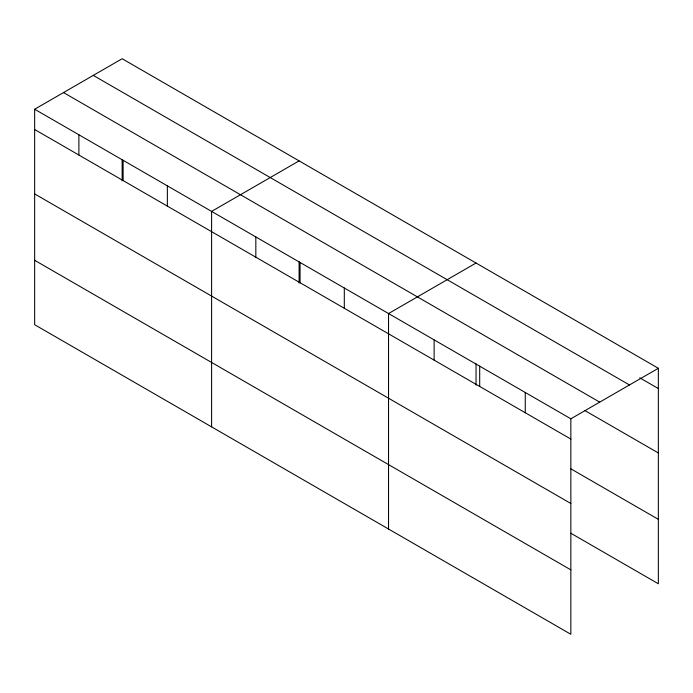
<?xml version="1.0" encoding="UTF-8"?>
<svg xmlns="http://www.w3.org/2000/svg" width="693" height="693" viewBox="0 0 693 693"><rect width="100%" height="100%" fill="white"/><g stroke="black" fill="none" stroke-linecap="round" stroke-linejoin="round"><path stroke-width="1.04" d="M34.65 109.234L570.85 418.806L570.85 634.277L34.65 324.714L34.65 109.234L122.15 58.723L658.35 368.286L658.35 583.766L570.919 533.281M299.099 160.88L211.599 211.4L211.599 426.871M476.039 263.037L388.539 313.557L388.539 529.028M570.85 418.806L658.35 368.286M639.743 377.806L658.35 388.548M93.278 75.39L629.478 384.961M63.522 92.567L599.722 402.139M584.866 410.542L658.35 452.971M34.65 129.496L570.85 439.067M570.919 468.866L658.35 519.343M34.65 193.919L570.85 503.49M34.65 260.291L570.85 569.863M525.268 392.498L525.268 412.759M479.695 366.181L479.695 386.443M476.039 363.773L476.039 385.187M434.121 339.865L434.121 360.126M344.308 288.019L344.308 308.272M300.069 262.474L300.069 282.735M299.099 261.616L299.099 283.021M255.83 236.937L255.83 257.198M167.359 185.854L167.359 206.116M123.12 160.317L123.12 180.578M122.15 159.459L122.15 180.864M78.889 134.78L78.889 155.041"/></g></svg>
